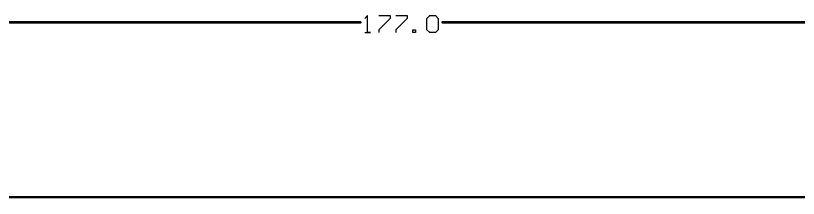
# Model space of a CAD drawing. Extents: x 244 to 457, y 184 to 319.
# Drawn here: x 315.5 to 385.8, y 302.4 to 318.8 of the extents above; entities that cross this region are included whole.
import ezdxf

# ---------------------------------------------------------------- set-up
doc = ezdxf.new("R2010")
doc.units = 0
doc.layers.add('KEEPOUTLAYER', color=6, linetype='CONTINUOUS')
doc.layers.add('TOPOVERLAY', color=2, linetype='CONTINUOUS')

msp = doc.modelspace()

# ---------------------------------------------------------------- linework, layer by layer
at = {"layer": 'KEEPOUTLAYER', "const_width": 0.2}
msp.add_lwpolyline([(265.04, 302.5), (436.04, 302.5)], dxfattribs=at)
at = {"layer": 'TOPOVERLAY'}
for p, q in [((347.087, 318.848), (346.833, 318.594)), ((347.087, 317.325), (347.087, 318.848)), ((348.102, 318.848), (349.118, 318.848)), ((349.118, 318.594), (348.102, 317.579)), ((349.118, 318.848), (349.118, 318.594)), ((349.626, 318.848), (350.641, 318.848)), ((350.641, 318.594), (349.626, 317.579)), ((350.641, 318.848), (350.641, 318.594)), ((352.419, 318.594), (352.673, 318.848)), ((352.419, 317.579), (352.419, 318.594)), ((352.673, 318.848), (353.181, 318.848)), ((353.181, 318.848), (353.435, 318.594)), ((353.435, 318.594), (353.435, 317.579)), ((346.833, 317.325), (347.34, 317.325)), ((347.34, 317.325), (347.087, 317.325)), ((348.102, 317.579), (348.102, 317.325)), ((349.626, 317.579), (349.626, 317.325)), ((351.149, 317.325), (351.149, 317.579)), ((351.149, 317.579), (351.403, 317.579)), ((351.403, 317.325), (351.149, 317.325)), ((351.403, 317.579), (351.403, 317.325)), ((352.673, 317.325), (352.419, 317.579)), ((353.181, 317.325), (352.673, 317.325)), ((353.435, 317.579), (353.181, 317.325))]:
    msp.add_line(p, q, dxfattribs=at)
at = {"layer": 'TOPOVERLAY', "const_width": 0.254}
for points in [[(262.04, 318.239), (346.426, 318.239)], [(353.841, 318.239), (439.04, 318.239)]]:
    msp.add_lwpolyline(points, dxfattribs=at)
at = {"layer": 'TOPOVERLAY', "const_width": 0.127}
for points in [[(346.363, 318.239, 1), (346.49, 318.239, 1)], [(353.777, 318.239, 1), (353.904, 318.239, 1)]]:
    msp.add_lwpolyline(points, format="xyb", close=True, dxfattribs=at)

doc.saveas('drawing.dxf')
